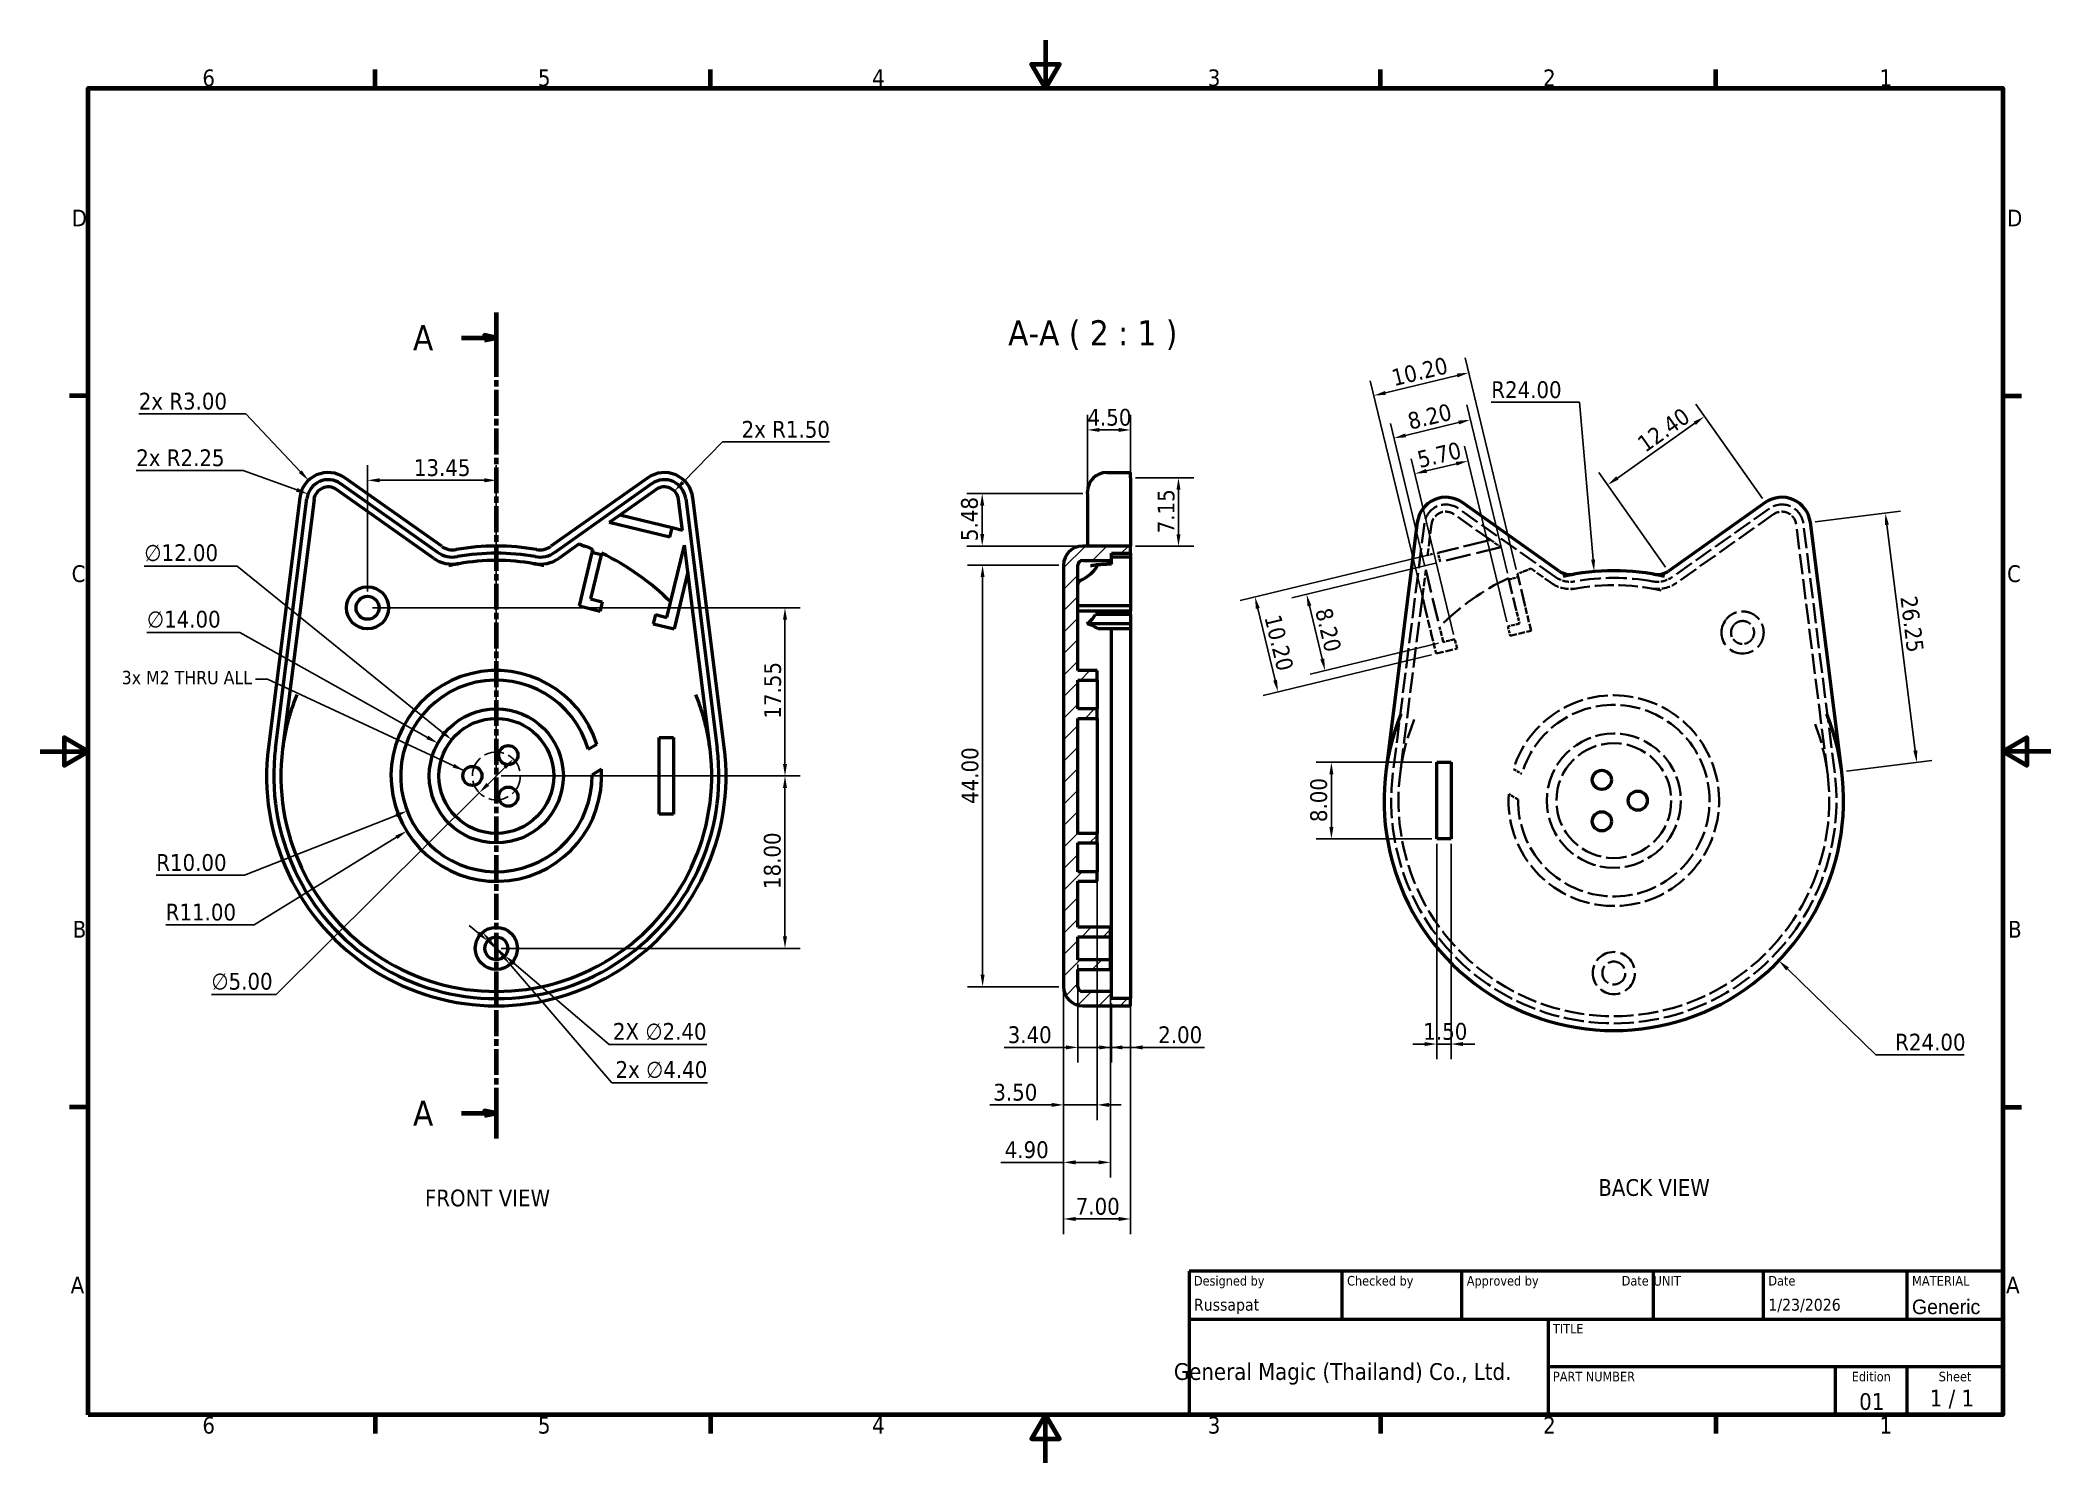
# Model space of a CAD drawing. Header units: millimetres. Extents: x 0 to 210, y 0 to 149.
import ezdxf
from ezdxf.enums import TextEntityAlignment as Align

# ---------------------------------------------------------------- set-up
doc = ezdxf.new("R2018")
doc.units = ezdxf.units.MM
doc.header["$LTSCALE"] = 0.5
doc.linetypes.add('CHAIN', pattern=[0.3543, 0.2362, -0.0295, 0.0591, -0.0295])
doc.linetypes.add('DASHED', pattern=[0.2068, 0.1655, -0.0413])
for name, color, linetype, lineweight in [('Border (ISO)', 7, 'Continuous', 70), ('Dimension (ISO)', 7, 'Continuous', 25), ('Hatch (ISO)', 7, 'Continuous', 18), ('Hidden (ISO)', 7, 'DASHED', 35), ('Section Line (ISO)', 7, 'CHAIN', 70), ('Sketch Geometry (ISO)', 7, 'Continuous', 25), ('Symbol (ISO)', 7, 'Continuous', 25), ('Title (ISO)', 7, 'Continuous', 50), ('Visible (ISO)', 7, 'Continuous', 50)]:
    doc.layers.add(name, color=color, linetype=linetype, lineweight=lineweight)
doc.styles.add('Label Text (ISO)', font='tahoma.ttf')
doc.styles.add('Note Text (ISO)', font='tahoma.ttf')
doc.styles.add('Text Style35', font='tahoma.ttf')
doc.styles.add('Text Style39', font='tahoma.ttf')
doc.styles.add('Text Style41', font='tahoma.ttf')
doc.dimstyles.new('Default - Method 1b (ISO)$7', dxfattribs={"dimscale": 0.5, "dimtxt": 3.5, "dimasz": 2.5, "dimexe": 3.175, "dimexo": 0, "dimgap": 0.762, "dimtad": 1, "dimtxsty": 'Note Text (ISO)', "dimcen": 2.5, "dimdle": 10, "dimclrd": 256, "dimclre": 256, "dimclrt": 256, "dimazin": 2, "dimtfac": 1, "dimtmove": 0, "dimatfit": 3, "dimfxl": 0, "dimlwd": -1, "dimlwe": -1})

# ---------------------------------------------------------------- blocks, each defined once
blk = doc.blocks.new('Borders Default Border')
at = {"layer": 'Border (ISO)'}
for p, q in [((70, 287), (70, 290.9)), ((140, 287), (140, 290.9)), ((280, 287), (280, 290.9)), ((350, 287), (350, 290.9)), ((10, 222.75), (6.1, 222.75)), ((410, 222.75), (413.9, 222.75)), ((10, 74.25), (6.1, 74.25)), ((410, 74.25), (413.9, 74.25)), ((70, 10), (70, 6.1)), ((140, 10), (140, 6.1)), ((280, 10), (280, 6.1)), ((350, 10), (350, 6.1))]:
    blk.add_line(p, q, dxfattribs=at)
at = {"layer": 'Border (ISO)', "flags": 128}
for points in [[(210, 297), (210, 287), (207.11, 292), (212.89, 292), (210, 287)], [(10, 10), (10, 287), (410, 287), (410, 10), (10, 10)], [(0, 148.5), (10, 148.5), (5, 151.39), (5, 145.61), (10, 148.5)], [(420, 148.5), (410, 148.5), (415, 151.39), (415, 145.61), (410, 148.5)], [(210, 0), (210, 10), (207.11, 5), (212.89, 5), (210, 10)]]:
    blk.add_lwpolyline(points, dxfattribs=at)
at = {"layer": 'Border (ISO)', "char_height": 3.5, "attachment_point": 7, "style": 'Note Text (ISO)'}
for s, insert in [('6', (33.88, 287.33)), ('5', (103.98, 287.33)), ('4', (173.78, 287.4)), ('3', (243.91, 287.33)), ('2', (313.94, 287.4)), ('1', (384.21, 287.4)), ('D', (6.57, 258.13)), ('D', (410.87, 258.13)), ('C', (6.56, 183.81)), ('C', (410.86, 183.81)), ('B', (6.78, 109.63)), ('B', (411.08, 109.63)), ('A', (6.36, 35.38)), ('A', (410.66, 35.38)), ('6', (33.88, 6.03)), ('5', (103.98, 6.03)), ('4', (173.78, 6.1)), ('3', (243.91, 6.03)), ('2', (313.94, 6.1)), ('1', (384.21, 6.1))]:
    blk.add_mtext(s, dxfattribs=dict(at, insert=insert))
blk = doc.blocks.new('Title Blocks ISO')
at = {"layer": 'Title (ISO)'}
for p, q in [((275.72, 130), (105.72, 130)), ((105.72, 130), (105.72, 100)), ((137.72, 120), (137.72, 130)), ((162.72, 120), (162.72, 130)), ((202.72, 120), (202.72, 130)), ((225.72, 120), (225.72, 130)), ((255.72, 120), (255.72, 130)), ((275.72, 100), (275.72, 130)), ((105.72, 120), (275.72, 120)), ((180.72, 120), (180.72, 100)), ((275.72, 110), (180.72, 110)), ((240.72, 100), (240.72, 110)), ((255.72, 100), (255.72, 110)), ((105.72, 100), (275.72, 100))]:
    blk.add_line(p, q, dxfattribs=at)
at = {"layer": 'Title (ISO)', "style": 'Text Style41'}
for s, p in [('Designed by', (106.72, 129)), ('Checked by', (138.72, 129)), ('Approved by', (163.72, 129)), ('Date', (226.72, 129))]:
    blk.add_text(s, height=2, dxfattribs=at).set_placement(p, align=Align.TOP_LEFT)
blk.add_text('Date', height=2, dxfattribs=at).set_placement((201.72, 129), align=Align.TOP_RIGHT)
for s, p in [('Edition', (248.22, 109)), ('Sheet', (265.72, 109))]:
    blk.add_text(s, height=2, dxfattribs=at).set_placement(p, align=Align.TOP_CENTER)
at = {"layer": 'Title (ISO)', "style": 'Note Text (ISO)'}
blk.add_text('1 / 1 ', height=3.5, dxfattribs=at).set_placement((265.72, 103.5), align=Align.MIDDLE_CENTER)
at = {"layer": 'Title (ISO)', "attachment_point": 1, "style": 'Note Text (ISO)'}
for s, insert, char_height in [('\\fTahoma|b0|i0;{\\H2.0300;UNIT}', (202.72, 129), 2.03), ('\\fTahoma|b0|i0;{\\H2.0300;MATERIAL}', (256.72, 129), 2.03), ('\\fTahoma|b0|i0;{\\H2.0000;TITLE}', (181.72, 119), 2), ('\\fTahoma|b0|i0;{\\H2.0000;PART NUMBER}', (181.72, 109), 2)]:
    blk.add_mtext(s, dxfattribs=dict(at, insert=insert, char_height=char_height))
at = {"layer": 'Title (ISO)', "insert": (137.79, 108.55), "char_height": 3.5, "width": 73.3779, "attachment_point": 5, "style": 'Note Text (ISO)'}
blk.add_mtext('\\fTahoma|b0|i0;General Magic (Thailand) Co., Ltd.', dxfattribs=at)
at = {"layer": 'Title (ISO)', "style": 'Text Style39'}
for tag, p in [('AUTHOR', (106.72, 121)), ('CHECKED_BY', (138.72, 121)), ('ENG_APPROVED_BY', (163.72, 121)), ('CREATION_DATE', (226.72, 121))]:
    blk.add_attdef(tag, text='', height=2.5, dxfattribs=at).set_placement(p, align=Align.BOTTOM_LEFT)
blk.add_attdef('ENG_APPROVAL_DATE', text='', height=2.5, dxfattribs=at).set_placement((201.72, 121), align=Align.BOTTOM_RIGHT)
at = {"layer": 'Title (ISO)', "style": 'Text Style35'}
blk.add_attdef('MATERIAL', text='', height=3.05, dxfattribs=at).set_placement((256.72, 124.08), align=Align.TOP_LEFT)
at = {"layer": 'Title (ISO)', "style": 'Note Text (ISO)'}
for tag, p in [('TITLE', (228.22, 115)), ('REVISION_NUMBER', (248.22, 103.5))]:
    blk.add_attdef(tag, text='', height=3.5, dxfattribs=at).set_placement(p, align=Align.MIDDLE_CENTER)
blk.add_attdef('PART_NUMBER', text='', height=3.5, dxfattribs=at).set_placement((181.72, 105), align=Align.MIDDLE_LEFT)
blk = doc.blocks.new('2dTransSection0')
at = {"layer": 'Section Line (ISO)', "linetype": 'CHAIN', "ltscale": 45.695759}
blk.add_line((95.28, 240.19), (95.28, 67.7), dxfattribs=at)
at = {"layer": 'Section Line (ISO)', "linetype": 'Continuous', "lineweight": 140}
for p, q in [((95.28, 240.19), (95.28, 229.6)), ((95.28, 78.29), (95.28, 67.7))]:
    blk.add_line(p, q, dxfattribs=at)
at = {"layer": 'Section Line (ISO)', "linetype": 'Continuous'}
for p, q in [((95.28, 234.9), (92.78, 235.4)), ((92.78, 235.4), (92.78, 234.4)), ((87.99, 234.9), (92.78, 234.9)), ((92.78, 234.9), (95.28, 234.9)), ((92.78, 234.4), (95.28, 234.9)), ((87.99, 73), (92.78, 73)), ((95.28, 73), (92.78, 73.5)), ((92.78, 73.5), (92.78, 72.5)), ((92.78, 73), (95.28, 73)), ((92.78, 72.5), (95.28, 73))]:
    blk.add_line(p, q, dxfattribs=at)
at = {"layer": 'Section Line (ISO)', "linetype": 'Continuous', "flags": 128}
for points in [[(92.78, 234.4), (95.28, 234.9), (92.78, 235.4), (92.78, 234.4)], [(92.78, 72.5), (95.28, 73), (92.78, 73.5), (92.78, 72.5)]]:
    blk.add_lwpolyline(points, dxfattribs=at)
at = {"layer": 'Section Line (ISO)'}
for points in [[(92.78, 234.4), (95.28, 234.9), (92.78, 235.4), (92.78, 234.4)], [(92.78, 72.5), (95.28, 73), (92.78, 73.5), (92.78, 72.5)]]:
    blk.add_solid(points, dxfattribs=at)
at = {"layer": 'Section Line (ISO)', "char_height": 5.25, "attachment_point": 7, "style": 'Label Text (ISO)'}
for insert in [(77.87, 232.27), (77.87, 70.37)]:
    blk.add_mtext('A ', dxfattribs=dict(at, insert=insert))

msp = doc.modelspace()

# ---------------------------------------------------------------- hatches: boundary and pattern name
at = {"layer": 'Hatch (ISO)'}
h = msp.add_hatch(dxfattribs=at)
h.set_pattern_fill('ANSI31', color=256, scale=12.7, style=0)
h.set_pattern_definition([(45, (0, 0), (-1.122532, 1.122532), [])])
edge = h.paths.add_edge_path()
edge.add_line((111.79, 52.5), (108.39, 52.5))
edge.add_line((108.39, 52.5), (108.39, 54.9))
edge.add_line((108.39, 54.9), (111.79, 54.9))
edge.add_line((111.79, 54.9), (111.79, 55.9))
edge.add_line((111.79, 55.9), (108.39, 55.9))
edge.add_line((108.39, 55.9), (108.39, 60.7))
edge.add_line((108.39, 60.7), (110.39, 60.7))
edge.add_line((110.39, 60.7), (110.39, 61.7))
edge.add_line((110.39, 61.7), (108.39, 61.7))
edge.add_line((108.39, 61.7), (108.39, 64.7))
edge.add_line((108.39, 64.7), (110.39, 64.7))
edge.add_line((110.39, 64.7), (110.39, 65.7))
edge.add_line((110.39, 65.7), (108.39, 65.7))
edge.add_line((108.39, 65.7), (108.39, 77.7))
edge.add_line((108.39, 77.7), (110.39, 77.7))
edge.add_line((110.39, 77.7), (110.39, 78.7))
edge.add_line((110.39, 78.7), (108.39, 78.7))
edge.add_line((108.39, 78.7), (108.39, 81.7))
edge.add_line((108.39, 81.7), (110.39, 81.7))
edge.add_line((110.39, 81.7), (110.39, 82.7))
edge.add_line((110.39, 82.7), (108.39, 82.7))
edge.add_line((108.39, 82.7), (108.39, 93.7))
edge.add_ellipse((108.89, 93.7), major_axis=(0, 0.5), ratio=1, start_angle=0, end_angle=90, ccw=False)
edge.add_line((108.89, 94.2), (111.89, 94.2))
edge.add_line((111.89, 94.2), (111.89, 94.95))
edge.add_line((111.89, 94.95), (113.89, 94.95))
edge.add_line((113.89, 94.95), (113.89, 95.7))
edge.add_line((113.89, 95.7), (108.89, 95.7))
edge.add_ellipse((108.89, 93.7), major_axis=(-2, 0), ratio=1, start_angle=270, end_angle=360)
edge.add_line((106.89, 93.7), (106.89, 49.7))
edge.add_ellipse((108.89, 49.7), major_axis=(0, -2), ratio=1, start_angle=270, end_angle=360)
edge.add_line((108.89, 47.7), (113.89, 47.7))
edge.add_line((113.89, 47.7), (113.89, 48.45))
edge.add_line((113.89, 48.45), (111.89, 48.45))
edge.add_line((111.89, 48.45), (111.89, 49.2))
edge.add_line((111.89, 49.2), (108.89, 49.2))
edge.add_ellipse((108.89, 49.7), major_axis=(-0.5, 0), ratio=1, start_angle=0, end_angle=90, ccw=False)
edge.add_line((108.39, 49.7), (108.39, 51.5))
edge.add_line((108.39, 51.5), (111.79, 51.5))
edge.add_line((111.79, 51.5), (111.79, 52.5))

# ---------------------------------------------------------------- linework, layer by layer
at = {"layer": 'Dimension (ISO)', "transparency": 16777216}
for p, q in [((140.51, 111.69), (147.99, 113.5)), ((154.17, 93.26), (148.84, 115.34)), ((144.58, 89.53), (138.92, 112.94)), ((10.29, 109.5), (21.48, 109.5)), ((21.48, 109.5), (27.17, 103.46)), ((109.39, 101.68), (109.39, 109.41)), ((113.89, 103.32), (113.89, 109.41)), ((153.24, 92.85), (148.99, 110.43)), ((151.56, 110.7), (160.78, 110.7)), ((160.78, 110.7), (162.2, 94.28)), ((179.9, 100.65), (172.92, 110.52)), ((112.64, 107.82), (110.64, 107.82)), ((144.6, 93.7), (141.02, 108.5)), ((142.61, 107.25), (148.15, 108.59)), ((172.82, 108.51), (164.73, 102.8)), ((71.26, 106.56), (67.12, 102.33)), ((82.45, 106.56), (71.26, 106.56)), ((153.18, 87.79), (148.75, 106.13)), ((10.03, 103.59), (21.2, 103.59)), ((21.2, 103.59), (26.79, 101.56)), ((34.19, 90.95), (34.19, 104.15)), ((47.64, 72.2), (47.64, 104.15)), ((147.63, 86.46), (143.21, 104.79)), ((144.79, 103.54), (147.9, 104.29)), ((169.77, 93.5), (162.8, 103.37)), ((35.44, 102.56), (46.39, 102.56)), ((108.89, 101.18), (96.8, 101.18)), ((114.39, 102.82), (120.48, 102.82)), ((118.89, 101.57), (118.89, 96.92)), ((98.39, 99.93), (98.39, 96.95)), ((185.39, 98.23), (194.3, 99.35)), ((195.85, 74.35), (192.88, 97.91)), ((108.89, 95.7), (96.8, 95.7)), ((114.39, 95.67), (120.48, 95.67)), ((144.94, 94.76), (125.34, 90.02)), ((10.87, 93.61), (20.57, 93.61)), ((20.57, 93.61), (42, 76.26)), ((106.39, 93.7), (96.84, 93.7)), ((98.43, 92.45), (98.43, 50.95)), ((145.74, 93.92), (130.73, 90.29)), ((34.69, 89.25), (79.38, 89.25)), ((128.98, 81.69), (127.17, 89.18)), ((133.91, 83.91), (132.57, 89.45)), ((11.14, 86.67), (20.84, 86.67)), ((20.84, 86.67), (40.44, 75.72)), ((77.79, 72.95), (77.79, 88)), ((145.31, 84.35), (127.73, 80.1)), ((146.05, 85.56), (132.66, 82.32)), ((48.53, 72.58), (46.75, 70.82)), ((47.59, 71.7), (47.68, 71.7)), ((47.59, 71.7), (47.68, 71.7)), ((47.64, 71.66), (47.64, 71.75)), ((47.64, 71.66), (47.64, 71.75)), ((48.14, 71.7), (79.38, 71.7)), ((48.14, 71.7), (79.38, 71.7)), ((145.36, 73.12), (133.27, 73.12)), ((134.86, 66.37), (134.86, 71.87)), ((188.67, 72.19), (197.58, 73.31)), ((45.86, 69.94), (24.64, 48.88)), ((77.79, 54.95), (77.79, 70.45)), ((21.34, 61.34), (37.17, 67.58)), ((22.33, 56.15), (37.2, 65.29)), ((145.36, 65.12), (133.27, 65.12)), ((145.86, 64.62), (145.86, 42.12)), ((147.36, 64.62), (147.36, 42.12)), ((12.12, 61.34), (21.34, 61.34)), ((110.39, 61.2), (110.39, 35.77)), ((13.11, 56.15), (22.33, 56.15)), ((45.77, 55.29), (44.82, 56.1)), ((46.73, 54.48), (48.55, 52.92)), ((47.02, 54.42), (48.26, 52.98)), ((48.14, 53.7), (79.38, 53.7)), ((49.07, 52.03), (59.71, 39.67)), ((49.5, 52.11), (59.44, 43.65)), ((108.39, 52), (108.39, 41.77)), ((111.79, 52), (111.79, 29.77)), ((111.79, 52), (111.79, 41.77)), ((191.74, 42.59), (182.49, 51.55)), ((24.64, 48.88), (17.88, 48.88)), ((106.39, 49.7), (96.84, 49.7)), ((106.89, 49.2), (106.89, 35.77)), ((106.89, 49.2), (106.89, 29.77)), ((106.89, 49.2), (106.89, 23.86)), ((111.89, 47.95), (111.89, 41.77)), ((113.89, 47.95), (113.89, 41.77)), ((113.89, 47.95), (113.89, 23.86)), ((59.44, 43.65), (69.63, 43.65)), ((107.14, 43.36), (100.67, 43.36)), ((111.79, 43.36), (108.39, 43.36)), ((110.64, 43.36), (109.39, 43.36)), ((111.89, 43.36), (113.89, 43.36)), ((113.04, 43.36), (114.29, 43.36)), ((115.14, 43.36), (121.6, 43.36)), ((144.61, 43.71), (143.36, 43.71)), ((147.36, 43.71), (145.86, 43.71)), ((148.61, 43.71), (149.86, 43.71)), ((200.96, 42.59), (191.74, 42.59)), ((59.71, 39.67), (69.7, 39.67)), ((105.64, 37.36), (99.17, 37.36)), ((110.39, 37.36), (106.89, 37.36)), ((111.64, 37.36), (112.89, 37.36)), ((106.89, 31.36), (100.35, 31.36)), ((110.54, 31.36), (108.14, 31.36)), ((108.14, 25.45), (112.64, 25.45))]:
    msp.add_line(p, q, dxfattribs=at)
for points in [[(147.95, 113.7), (148.04, 113.3), (149.21, 113.79)], [(140.46, 111.89), (140.56, 111.49), (139.29, 111.4)], [(172.7, 108.68), (172.94, 108.34), (173.84, 109.23)], [(110.64, 108.03), (110.64, 107.61), (109.39, 107.82)], [(112.64, 108.03), (112.64, 107.61), (113.89, 107.82)], [(142.56, 107.45), (142.66, 107.05), (141.4, 106.96)], [(148.1, 108.79), (148.2, 108.39), (149.37, 108.88)], [(27.32, 103.6), (27.02, 103.32), (28.03, 102.55)], [(144.74, 103.74), (144.84, 103.34), (143.58, 103.25)], [(147.86, 104.49), (147.95, 104.09), (149.12, 104.58)], [(164.61, 102.97), (164.85, 102.63), (163.71, 102.08)], [(26.86, 101.76), (26.72, 101.36), (27.97, 101.13)], [(35.44, 102.77), (35.44, 102.35), (34.19, 102.56)], [(46.39, 102.77), (46.39, 102.35), (47.64, 102.56)], [(66.97, 102.48), (67.27, 102.19), (66.24, 101.44)], [(98.18, 99.93), (98.6, 99.93), (98.39, 101.18)], [(118.68, 101.57), (119.1, 101.57), (118.89, 102.82)], [(193.09, 97.94), (192.67, 97.89), (192.72, 99.15)], [(98.18, 96.95), (98.6, 96.95), (98.39, 95.7)], [(118.68, 96.92), (119.1, 96.92), (118.89, 95.67)], [(98.22, 92.45), (98.64, 92.45), (98.43, 93.7)], [(162.4, 94.3), (161.99, 94.26), (162.3, 93.04)], [(127.38, 89.23), (126.97, 89.13), (126.88, 90.39)], [(132.77, 89.5), (132.37, 89.4), (132.27, 90.67)], [(77.58, 88), (78, 88), (77.79, 89.25)], [(134.11, 83.96), (133.7, 83.86), (134.2, 82.7)], [(129.18, 81.74), (128.78, 81.64), (129.28, 80.48)], [(40.54, 75.91), (40.33, 75.54), (41.53, 75.12)], [(42.13, 76.42), (41.87, 76.1), (42.98, 75.48)], [(196.06, 74.38), (195.64, 74.33), (196, 73.11)], [(48.38, 72.73), (48.67, 72.43), (49.41, 73.46)], [(77.58, 72.95), (78, 72.95), (77.79, 71.7)], [(77.58, 70.45), (78, 70.45), (77.79, 71.7)], [(134.65, 71.87), (135.07, 71.87), (134.86, 73.12)], [(46.6, 70.97), (46.9, 70.67), (45.86, 69.94)], [(37.1, 67.77), (37.25, 67.38), (38.33, 68.04)], [(37.09, 65.47), (37.31, 65.11), (38.27, 65.94)], [(134.65, 66.37), (135.07, 66.37), (134.86, 65.12)], [(45.91, 55.45), (45.64, 55.13), (46.73, 54.48)], [(47.18, 54.56), (46.86, 54.29), (46.2, 55.37)], [(77.58, 54.95), (78, 54.95), (77.79, 53.7)], [(48.42, 53.12), (48.1, 52.85), (49.07, 52.03)], [(49.64, 52.27), (49.37, 51.95), (48.55, 52.92)], [(98.22, 50.95), (98.64, 50.95), (98.43, 49.7)], [(182.64, 51.7), (182.35, 51.4), (181.59, 52.42)], [(107.14, 43.57), (107.14, 43.15), (108.39, 43.36)], [(110.64, 43.57), (110.64, 43.15), (111.89, 43.36)], [(113.04, 43.57), (113.04, 43.15), (111.79, 43.36)], [(115.14, 43.57), (115.14, 43.15), (113.89, 43.36)], [(144.61, 43.92), (144.61, 43.5), (145.86, 43.71)], [(148.61, 43.92), (148.61, 43.5), (147.36, 43.71)], [(105.64, 37.57), (105.64, 37.15), (106.89, 37.36)], [(111.64, 37.57), (111.64, 37.15), (110.39, 37.36)], [(108.14, 31.57), (108.14, 31.15), (106.89, 31.36)], [(110.54, 31.57), (110.54, 31.15), (111.79, 31.36)], [(108.14, 25.66), (108.14, 25.24), (106.89, 25.45)], [(112.64, 25.66), (112.64, 25.24), (113.89, 25.45)]]:
    msp.add_solid(points, dxfattribs=at)
at = {"layer": 'Hidden (ISO)', "ltscale": 22.495354}
msp.add_line((151.47, 96.33), (147.67, 99.02), dxfattribs=at)
at = {"layer": 'Hidden (ISO)', "ltscale": 23.977739}
for p, q in [((158.23, 92.48), (148.1, 99.63)), ((180.62, 99.63), (170.49, 92.48)), ((181.05, 99.02), (170.92, 91.86))]:
    msp.add_line(p, q, dxfattribs=at)
at = {"layer": 'Hidden (ISO)', "ltscale": 25.384344}
for p, q in [((144.57, 98.07), (141.29, 72.03)), ((186.68, 71.94), (183.4, 97.98)), ((187.43, 72.03), (184.15, 98.07))]:
    msp.add_line(p, q, dxfattribs=at)
at = {"layer": 'Hidden (ISO)', "ltscale": 12.397449}
msp.add_line((145.32, 97.98), (144.91, 94.75), dxfattribs=at)
at = {"layer": 'Hidden (ISO)', "ltscale": 3.095043}
msp.add_line((145.43, 94.87), (144.91, 94.75), dxfattribs=at)
at = {"layer": 'Hidden (ISO)', "ltscale": 26.837845}
msp.add_line((150.82, 96.18), (145.43, 94.87), dxfattribs=at)
at = {"layer": 'Hidden (ISO)', "ltscale": 3.807451}
for p, q in [((146.23, 94.04), (145.99, 95.01)), ((153.39, 92.21), (154.37, 92.44)), ((153.29, 87.31), (153.53, 86.34))]:
    msp.add_line(p, q, dxfattribs=at)
at = {"layer": 'Hidden (ISO)', "ltscale": 31.49279}
msp.add_line((152.56, 95.57), (146.23, 94.04), dxfattribs=at)
at = {"layer": 'Hidden (ISO)', "ltscale": 3.499445}
msp.add_line((150.82, 96.18), (151.47, 96.33), dxfattribs=at)
at = {"layer": 'Hidden (ISO)', "ltscale": 5.059608}
msp.add_line((151.47, 96.33), (152.56, 95.57), dxfattribs=at)
at = {"layer": 'Hidden (ISO)', "ltscale": 10.741536}
msp.add_line((144.36, 90.41), (144.72, 93.21), dxfattribs=at)
at = {"layer": 'Hidden (ISO)', "ltscale": 29.547621}
msp.add_line((144.72, 93.21), (146.15, 87.27), dxfattribs=at)
at = {"layer": 'Hidden (ISO)', "ltscale": 20.271112}
msp.add_line((155.06, 89.57), (154.29, 92.78), dxfattribs=at)
at = {"layer": 'Hidden (ISO)', "ltscale": 3.300813}
msp.add_line((155.71, 93.34), (155.15, 93.12), dxfattribs=at)
at = {"layer": 'Hidden (ISO)', "ltscale": 9.736451}
msp.add_line((157.8, 91.86), (155.71, 93.34), dxfattribs=at)
at = {"layer": 'Hidden (ISO)', "ltscale": 25.728853}
msp.add_line((144.36, 90.41), (142.04, 71.94), dxfattribs=at)
at = {"layer": 'Hidden (ISO)', "ltscale": 6.04269}
msp.add_line((144.7, 89.04), (144.36, 90.41), dxfattribs=at)
at = {"layer": 'Hidden (ISO)', "ltscale": 20.382996}
msp.add_line((153.36, 92.36), (154.14, 89.13), dxfattribs=at)
at = {"layer": 'Hidden (ISO)', "ltscale": 10.308406}
msp.add_line((144.7, 89.04), (145.33, 86.41), dxfattribs=at)
at = {"layer": 'Hidden (ISO)', "ltscale": 2.299715}
msp.add_line((154.14, 89.13), (154.25, 88.66), dxfattribs=at)
at = {"layer": 'Hidden (ISO)', "ltscale": 4.162856}
msp.add_line((154.25, 88.66), (154.51, 87.6), dxfattribs=at)
at = {"layer": 'Hidden (ISO)', "ltscale": 2.284578}
msp.add_line((155.17, 89.11), (155.06, 89.57), dxfattribs=at)
at = {"layer": 'Hidden (ISO)', "ltscale": 8.810354}
msp.add_line((155.71, 86.86), (155.17, 89.11), dxfattribs=at)
at = {"layer": 'Hidden (ISO)', "ltscale": 7.805402}
msp.add_line((145.33, 86.41), (145.8, 84.47), dxfattribs=at)
at = {"layer": 'Hidden (ISO)', "ltscale": 6.378392}
msp.add_line((146.54, 85.68), (146.15, 87.27), dxfattribs=at)
at = {"layer": 'Hidden (ISO)', "ltscale": 4.759339}
msp.add_line((154.51, 87.6), (153.29, 87.31), dxfattribs=at)
at = {"layer": 'Hidden (ISO)', "ltscale": 8.56689}
msp.add_line((153.53, 86.34), (155.71, 86.86), dxfattribs=at)
at = {"layer": 'Hidden (ISO)', "ltscale": 9.663597}
msp.add_line((145.8, 84.47), (147.99, 85), dxfattribs=at)
at = {"layer": 'Hidden (ISO)', "ltscale": 4.976863}
msp.add_line((147.75, 85.97), (146.54, 85.68), dxfattribs=at)
at = {"layer": 'Hidden (ISO)', "ltscale": 5.099185}
msp.add_line((147.99, 85), (147.75, 85.97), dxfattribs=at)
at = {"layer": 'Hidden (ISO)', "ltscale": 3.91055}
msp.add_line((153.87, 72.42), (154.75, 71.91), dxfattribs=at)
at = {"layer": 'Hidden (ISO)', "ltscale": 4.304815}
msp.add_line((154.36, 69.25), (153.38, 69.81), dxfattribs=at)
at = {"layer": 'Hidden (ISO)', "ltscale": 25.021217}
msp.add_circle((164.36, 69.12), 7, dxfattribs=at)
at = {"layer": 'Hidden (ISO)', "ltscale": 26.042492}
msp.add_circle((164.36, 69.12), 6, dxfattribs=at)
at = {"layer": 'Hidden (ISO)', "ltscale": 26.736959}
msp.add_circle((164.36, 51.12), 2.2, dxfattribs=at)
at = {"layer": 'Hidden (ISO)', "ltscale": 24.306326}
msp.add_circle((164.36, 51.12), 1.2, dxfattribs=at)
at = {"layer": 'Hidden (ISO)', "ltscale": 22.416649}
for centre, start, end in [((146.81, 97.79), 54.7705, 172.8192), ((181.91, 97.79), 7.1808, 125.2295)]:
    msp.add_arc(centre, 2.25, start, end, dxfattribs=at)
at = {"layer": 'Hidden (ISO)', "ltscale": 11.76717}
for centre, start, end in [((146.81, 97.79), 54.7705, 172.8192), ((181.91, 97.79), 7.1808, 125.2295)]:
    msp.add_arc(centre, 1.5, start, end, dxfattribs=at)
at = {"layer": 'Hidden (ISO)', "ltscale": 3.53205}
msp.add_arc((164.36, 69.12), 25.71, 111.001, 113.0685, dxfattribs=at)
at = {"layer": 'Hidden (ISO)', "ltscale": 8.2775}
for centre, start, end in [((159.82, 94.72), 234.7705, 280.0653), ((168.9, 94.72), 259.9347, 305.2295)]:
    msp.add_arc(centre, 2.75, start, end, dxfattribs=at)
at = {"layer": 'Hidden (ISO)', "ltscale": 28.579439}
msp.add_arc((164.36, 69.12), 25.71, 115.3362, 135.0945, dxfattribs=at)
at = {"layer": 'Hidden (ISO)', "ltscale": 10.535028}
for centre, start, end in [((159.82, 94.72), 234.7705, 280.0653), ((168.9, 94.72), 259.9347, 305.2295)]:
    msp.add_arc(centre, 3.5, start, end, dxfattribs=at)
at = {"layer": 'Hidden (ISO)', "ltscale": 24.165649}
msp.add_arc((164.36, 69.12), 22.5, 77.2741, 102.7259, dxfattribs=at)
at = {"layer": 'Hidden (ISO)', "ltscale": 26.334013}
msp.add_arc((164.36, 69.12), 23.25, 79.9347, 100.0653, dxfattribs=at)
at = {"layer": 'Hidden (ISO)', "ltscale": 31.286444}
msp.add_arc((177.81, 86.67), 2.2, 148.2828, 316.7854, dxfattribs=at)
at = {"layer": 'Hidden (ISO)', "ltscale": 13.2588}
msp.add_arc((177.81, 86.67), 1.2, 149.4012, 315.667, dxfattribs=at)
at = {"layer": 'Hidden (ISO)', "ltscale": 25.708593}
msp.add_arc((164.36, 69.12), 11, 176.4073, 162.5609, dxfattribs=at)
at = {"layer": 'Hidden (ISO)', "ltscale": 25.28615}
msp.add_arc((164.36, 69.12), 10, 179.2896, 163.8408, dxfattribs=at)
at = {"layer": 'Hidden (ISO)', "ltscale": 25.045532}
msp.add_arc((164.36, 69.12), 22.5, 157.8912, 22.1088, dxfattribs=at)
at = {"layer": 'Hidden (ISO)', "ltscale": 25.425459}
msp.add_arc((164.36, 69.12), 23.25, 172.8192, 7.1808, dxfattribs=at)
at = {"layer": 'Hidden (ISO)', "ltscale": 25.670948}
msp.add_open_spline([(179.69, 85.54), (179.74, 85.61), (179.78, 85.69), (179.87, 85.9), (179.92, 86.03), (179.99, 86.35), (180.02, 86.55), (180, 86.99), (179.96, 87.21), (179.8, 87.63), (179.7, 87.83), (179.44, 88.16), (179.31, 88.3), (179.01, 88.53), (178.85, 88.62), (178.47, 88.78), (178.25, 88.84), (177.78, 88.89), (177.54, 88.87), (177.08, 88.76), (176.87, 88.67), (176.48, 88.44), (176.33, 88.31), (176.22, 88.2)], degree=3, knots=[-0.9222466, -0.9222466, -0.9222466, -0.9222466, -0.8499035, -0.8499035, -0.7760386, -0.7760386, -0.6872621, -0.6872621, -0.6023943, -0.6023943, -0.5213791, -0.5213791, -0.4547589, -0.4547589, -0.3884791, -0.3884791, -0.3086858, -0.3086858, -0.2154448, -0.2154448, -0.1171027, -0.1171027, -0.0000799, -0.0000799, -0.0000799, -0.0000799], dxfattribs=at)
at = {"layer": 'Hidden (ISO)', "ltscale": 2.26733}
msp.add_open_spline([(176.22, 88.2), (176.22, 88.2), (176.22, 88.19), (176.2, 88.17), (176.17, 88.14), (176.11, 88.07), (176.07, 88.02), (176, 87.93), (175.97, 87.88), (175.94, 87.83)], degree=3, knots=[-0.13890208, -0.13890208, -0.13890208, -0.13890208, -0.13587974, -0.13587974, -0.11612311, -0.11612311, -0.09674431, -0.09674431, -0.0791533, -0.0791533, -0.0791533, -0.0791533], dxfattribs=at)
at = {"layer": 'Hidden (ISO)', "ltscale": 2.275576}
msp.add_open_spline([(176.78, 87.28), (176.78, 87.29), (176.79, 87.3), (176.83, 87.36), (176.86, 87.41), (176.94, 87.5), (176.98, 87.54), (177.04, 87.6), (177.07, 87.62), (177.09, 87.63)], degree=3, knots=[-0.07946099, -0.07946099, -0.07946099, -0.07946099, -0.07636394, -0.07636394, -0.05767575, -0.05767575, -0.03766172, -0.03766172, -0.01944402, -0.01944402, -0.01944402, -0.01944402], dxfattribs=at)
at = {"layer": 'Hidden (ISO)', "ltscale": 20.413822}
msp.add_open_spline([(177.09, 87.63), (177.14, 87.67), (177.21, 87.72), (177.36, 87.79), (177.44, 87.82), (177.64, 87.87), (177.75, 87.88), (177.98, 87.87), (178.1, 87.84), (178.32, 87.77), (178.42, 87.71), (178.62, 87.57), (178.7, 87.48), (178.85, 87.28), (178.91, 87.17), (178.99, 86.93), (179.01, 86.79), (179.01, 86.49), (178.97, 86.34), (178.92, 86.23)], degree=3, knots=[-0.549193, -0.549193, -0.549193, -0.549193, -0.4863256, -0.4863256, -0.4381536, -0.4381536, -0.3778182, -0.3778182, -0.3234688, -0.3234688, -0.2727702, -0.2727702, -0.2206392, -0.2206392, -0.1633244, -0.1633244, -0.0935599, -0.0935599, -0.0000803, -0.0000803, -0.0000803, -0.0000803], dxfattribs=at)
at = {"layer": 'Hidden (ISO)', "ltscale": 2.275578}
msp.add_open_spline([(178.92, 86.23), (178.92, 86.22), (178.91, 86.21), (178.9, 86.16), (178.88, 86.12), (178.82, 86.03), (178.79, 85.98), (178.73, 85.9), (178.7, 85.87), (178.67, 85.84)], degree=3, knots=[-0.14039801, -0.14039801, -0.14039801, -0.14039801, -0.13240518, -0.13240518, -0.11271922, -0.11271922, -0.09431225, -0.09431225, -0.08044603, -0.08044603, -0.08044603, -0.08044603], dxfattribs=at)
at = {"layer": 'Hidden (ISO)', "ltscale": 2.267329}
msp.add_open_spline([(179.41, 85.17), (179.42, 85.17), (179.42, 85.17), (179.47, 85.23), (179.51, 85.27), (179.58, 85.37), (179.61, 85.41), (179.66, 85.49), (179.68, 85.52), (179.69, 85.54)], degree=3, knots=[-0.0791399, -0.0791399, -0.0791399, -0.0791399, -0.07766822, -0.07766822, -0.05825813, -0.05825813, -0.03849717, -0.03849717, -0.01938977, -0.01938977, -0.01938977, -0.01938977], dxfattribs=at)
at = {"layer": 'Sketch Geometry (ISO)', "linetype": 'DASHED', "ltscale": 25.31909}
msp.add_circle((47.64, 71.7), 2.5, dxfattribs=at)
at = {"layer": 'Visible (ISO)'}
for p, q in [((111.39, 103.37), (113.89, 103.37)), ((113.89, 102.82), (113.89, 103.37)), ((41.08, 94.44), (30.95, 101.59)), ((31.38, 102.21), (41.51, 95.05)), ((41.94, 95.67), (31.81, 102.82)), ((63.46, 102.82), (53.34, 95.67)), ((53.77, 95.05), (63.89, 102.21)), ((64.33, 101.59), (60.53, 98.91)), ((109.39, 101.18), (109.39, 101.37)), ((109.39, 101.18), (109.39, 95.7)), ((113.89, 102.82), (113.89, 95.7)), ((27.11, 100.74), (23.83, 74.7)), ((24.57, 74.61), (27.85, 100.65)), ((28.6, 100.56), (25.31, 74.51)), ((60.53, 98.91), (59.44, 98.14)), ((66.01, 97.59), (60.53, 98.91)), ((67.09, 97.32), (66.68, 100.56)), ((67.43, 100.65), (70.71, 74.61)), ((71.45, 74.7), (68.17, 100.74)), ((158.66, 93.09), (148.54, 100.24)), ((180.18, 100.24), (170.06, 93.09)), ((65.77, 96.61), (59.44, 98.14)), ((65.77, 96.61), (66.01, 97.59)), ((67.09, 97.32), (66.01, 97.59)), ((143.83, 98.17), (140.55, 72.12)), ((188.17, 72.12), (184.89, 98.17)), ((56.29, 95.92), (54.2, 94.44)), ((57.63, 95.02), (56.28, 89.44)), ((56.29, 95.92), (56.85, 95.7)), ((58.6, 94.79), (57.49, 90.18)), ((57.71, 95.35), (57.63, 95.02)), ((58.6, 94.79), (57.63, 95.02)), ((58.6, 94.79), (58.64, 94.94)), ((65.46, 88.25), (67.28, 95.79)), ((67.63, 92.99), (67.28, 95.79)), ((113.89, 95.7), (108.89, 95.7)), ((111.89, 94.2), (111.89, 94.95)), ((111.89, 94.95), (113.89, 94.95)), ((113.89, 94.55), (111.89, 94.55)), ((113.89, 94.95), (113.89, 95.7)), ((113.89, 94.95), (113.89, 94.59)), ((113.89, 94.55), (113.89, 94.59)), ((113.89, 94.55), (113.89, 89.44)), ((67.63, 92.99), (66.2, 87.05)), ((69.96, 74.51), (67.63, 92.99)), ((106.89, 93.7), (106.89, 49.7)), ((108.39, 82.7), (108.39, 93.7)), ((108.89, 94.2), (111.89, 94.2)), ((111.89, 93.8), (111.39, 93.8)), ((111.89, 93.85), (111.89, 94.2)), ((111.89, 93.85), (111.89, 93.8)), ((56.28, 89.44), (58.47, 88.91)), ((57.49, 90.18), (58.71, 89.89)), ((58.71, 89.89), (58.47, 88.91)), ((64.25, 88.55), (64.01, 87.57)), ((64.25, 88.55), (65.46, 88.25)), ((113.89, 89.44), (108.39, 89.44)), ((113.89, 88.91), (108.39, 88.91)), ((113.89, 88.55), (110.23, 88.55)), ((113.89, 89.44), (113.89, 88.91)), ((113.89, 88.55), (113.89, 88.91)), ((113.89, 88.55), (113.89, 87.57)), ((64.01, 87.57), (66.2, 87.05)), ((113.89, 87.57), (109.35, 87.57)), ((113.89, 87.05), (110.49, 87.05)), ((111.89, 74.51), (111.89, 87.05)), ((113.89, 87.57), (113.89, 87.05)), ((113.89, 87.05), (113.89, 74.61)), ((110.39, 82.7), (108.39, 82.7)), ((110.39, 81.7), (110.39, 82.7)), ((108.39, 78.7), (108.39, 81.7)), ((108.39, 81.7), (110.39, 81.7)), ((110.39, 81.7), (110.39, 78.7)), ((110.39, 78.7), (108.39, 78.7)), ((108.39, 65.7), (108.39, 77.7)), ((108.39, 77.7), (110.39, 77.7)), ((110.39, 77.7), (110.39, 78.7)), ((110.39, 77.7), (110.39, 65.7)), ((64.64, 67.7), (64.64, 75.7)), ((64.64, 75.7), (66.14, 75.7)), ((66.14, 75.7), (66.14, 67.7)), ((57.24, 74.48), (58.13, 75)), ((111.89, 49.2), (111.89, 74.51)), ((113.89, 74.61), (113.89, 48.45)), ((58.62, 72.39), (57.64, 71.83)), ((145.86, 65.12), (145.86, 73.12)), ((145.86, 73.12), (147.36, 73.12)), ((147.36, 73.12), (147.36, 65.12)), ((66.14, 67.7), (64.64, 67.7)), ((110.39, 65.7), (108.39, 65.7)), ((110.39, 64.7), (110.39, 65.7)), ((147.36, 65.12), (145.86, 65.12)), ((108.39, 61.7), (108.39, 64.7)), ((108.39, 64.7), (110.39, 64.7)), ((110.39, 64.7), (110.39, 61.7)), ((110.39, 61.7), (108.39, 61.7)), ((110.39, 60.7), (110.39, 61.7)), ((108.39, 55.9), (108.39, 60.7)), ((108.39, 60.7), (110.39, 60.7)), ((111.79, 55.9), (108.39, 55.9)), ((108.39, 52.5), (108.39, 54.9)), ((108.39, 54.9), (111.79, 54.9)), ((111.79, 54.9), (111.79, 55.9)), ((111.79, 52.5), (111.79, 54.9)), ((111.79, 52.5), (108.39, 52.5)), ((111.79, 51.5), (111.79, 52.5)), ((108.39, 49.7), (108.39, 51.5)), ((108.39, 51.5), (111.79, 51.5)), ((111.89, 49.2), (108.89, 49.2)), ((111.89, 48.45), (111.89, 49.2)), ((113.89, 48.45), (111.89, 48.45)), ((113.89, 47.7), (113.89, 48.45)), ((108.89, 47.7), (113.89, 47.7))]:
    msp.add_line(p, q, dxfattribs=at)
for centre, radius in [((34.19, 89.25), 2.2), ((34.19, 89.25), 1.2), ((47.64, 71.7), 7), ((47.64, 71.7), 6), ((48.89, 73.87), 1), ((45.14, 71.7), 1), ((163.11, 71.29), 1), ((48.89, 69.54), 1), ((166.86, 69.12), 1), ((163.11, 66.96), 1), ((47.64, 53.7), 2.2), ((47.64, 53.7), 1.2)]:
    msp.add_circle(centre, radius, dxfattribs=at)
for centre, radius, start, end in [((30.08, 100.37), 3, 54.7705, 172.8192), ((65.19, 100.37), 3, 7.1808, 125.2295), ((111.39, 101.37), 2, 90, 180), ((30.08, 100.37), 2.25, 54.7705, 172.8192), ((30.08, 100.37), 1.5, 54.7705, 172.8192), ((65.19, 100.37), 2.25, 7.1808, 125.2295), ((65.19, 100.37), 1.5, 7.1808, 125.2295), ((146.81, 97.79), 3, 54.7705, 172.8192), ((181.91, 97.79), 3, 7.1808, 125.2295), ((43.09, 97.3), 2.75, 234.7705, 280.0653), ((43.09, 97.3), 2, 234.7705, 280.0653), ((47.64, 71.7), 24, 79.9347, 100.0653), ((47.64, 71.7), 23.25, 79.9347, 100.0653), ((52.18, 97.3), 2.75, 259.9347, 305.2295), ((52.18, 97.3), 2, 259.9347, 305.2295), ((47.64, 71.7), 25.71, 66.9315, 68.999), ((47.64, 71.7), 25.71, 44.9055, 64.6638), ((108.89, 93.7), 2, 90, 180), ((43.09, 97.3), 3.5, 234.7705, 280.0653), ((47.64, 71.7), 22.5, 79.9347, 100.0653), ((52.18, 97.3), 3.5, 259.9347, 305.2295), ((108.89, 93.7), 0.5, 90, 180), ((159.82, 94.72), 2, 234.7705, 280.0653), ((164.36, 69.12), 24, 77.2741, 102.7259), ((168.9, 94.72), 2, 259.9347, 305.2295), ((47.64, 71.7), 11, 17.4391, 3.5927), ((47.64, 71.7), 10, 16.1592, 0.7104), ((164.36, 69.12), 24, 157.8912, 22.1088), ((47.64, 71.7), 24, 172.8192, 7.1808), ((47.64, 71.7), 23.25, 172.8192, 7.1808), ((47.64, 71.7), 22.5, 172.8192, 7.1808), ((108.89, 49.7), 2, 180, 270), ((108.89, 49.7), 0.5, 180, 270)]:
    msp.add_arc(centre, radius, start, end, dxfattribs=at)
for points in [[(109.39, 95.7), (109.39, 95.7), (109.39, 95.7), (109.39, 95.7)], [(110.7, 88.55), (110.74, 88.67), (110.77, 88.79), (110.8, 88.91)]]:
    msp.add_open_spline(points, degree=3, dxfattribs=at)
for points, knots in [([(43.71, 93.85), (43.71, 93.85), (43.68, 93.85), (43.58, 93.83), (43.51, 93.82), (43.42, 93.8), (43.35, 93.79), (43.27, 93.77), (43.04, 93.73), (42.87, 93.69), (42.68, 93.65)], [0, 0, 0, 0, 0.0714298, 0.0714298, 0.1428596, 0.1428596, 0.1428596, 0.1949723, 0.1949723, 0.2857192, 0.2857192, 0.2857192, 0.2857192]), ([(52.59, 93.65), (52.41, 93.69), (52.24, 93.73), (52, 93.77), (51.93, 93.79), (51.86, 93.8), (51.77, 93.82), (51.7, 93.83), (51.6, 93.85), (51.57, 93.85), (51.57, 93.85)], [0.4320894, 0.4320894, 0.4320894, 0.4320894, 0.5228363, 0.5228363, 0.574949, 0.574949, 0.574949, 0.6463788, 0.6463788, 0.7178086, 0.7178086, 0.7178086, 0.7178086]), ([(108.7, 92.15), (108.71, 92.15), (108.72, 92.15), (109.12, 92.32), (109.55, 92.6), (110.1, 93.14), (110.33, 93.45), (110.5, 93.77)], [1.1708451, 1.1708451, 1.1708451, 1.1708451, 1.1728648, 1.1728648, 1.3029665, 1.3029665, 1.4061009, 1.4061009, 1.4061009, 1.4061009]), ([(109.7, 93.66), (109.75, 93.67), (109.82, 93.68), (109.98, 93.71), (110.07, 93.72), (110.29, 93.75), (110.41, 93.76), (110.67, 93.78), (110.8, 93.79), (111.09, 93.8), (111.24, 93.8), (111.39, 93.8)], [0.4320894, 0.4320894, 0.4320894, 0.4320894, 0.4892332, 0.4892332, 0.5463771, 0.5463771, 0.6035209, 0.6035209, 0.6606648, 0.6606648, 0.7178086, 0.7178086, 0.7178086, 0.7178086]), ([(108.39, 91.69), (108.39, 91.75), (108.41, 91.82), (108.45, 91.94), (108.5, 92), (108.58, 92.08), (108.64, 92.13), (108.7, 92.15), (108.7, 92.15), (108.7, 92.15)], [-0.0747426, -0.0747426, -0.0747426, -0.0747426, -0.05576719, -0.05576719, -0.03697868, -0.03697868, -0.01840381, -0.01840381, -0.0181232, -0.0181232, -0.0181232, -0.0181232]), ([(109.35, 87.57), (109.51, 87.7), (109.66, 87.84), (109.95, 88.15), (110.1, 88.34), (110.23, 88.55)], [1.309565, 1.309565, 1.309565, 1.309565, 1.3677509, 1.3677509, 1.436232, 1.436232, 1.436232, 1.436232]), ([(110.49, 87.05), (110.29, 87.2), (109.97, 87.36), (109.52, 87.52), (109.44, 87.55), (109.35, 87.57)], [0.8782482, 0.8782482, 0.8782482, 0.8782482, 1.0757571, 1.0757571, 1.1172186, 1.1172186, 1.1172186, 1.1172186]), ([(26.79, 80.17), (26.61, 79.71), (26.44, 79.25), (26.13, 78.31), (25.99, 77.84), (25.86, 77.37), (25.74, 76.9), (25.63, 76.42), (25.45, 75.47), (25.38, 74.99), (25.31, 74.51)], [0.8003227, 0.8003227, 0.8003227, 0.8003227, 0.9797274, 0.9797274, 1.1591321, 1.1591321, 1.1591321, 1.3385367, 1.3385367, 1.5179414, 1.5179414, 1.5179414, 1.5179414]), ([(69.96, 74.51), (69.9, 74.99), (69.83, 75.47), (69.64, 76.42), (69.54, 76.9), (69.41, 77.37), (69.29, 77.84), (69.15, 78.31), (68.84, 79.25), (68.67, 79.71), (68.48, 80.17)], [-0.0024076, -0.0024076, -0.0024076, -0.0024076, 0.1769957, 0.1769957, 0.3563991, 0.3563991, 0.3563991, 0.5358024, 0.5358024, 0.7152057, 0.7152057, 0.7152057, 0.7152057])]:
    msp.add_open_spline(points, degree=3, knots=knots, dxfattribs=at)

# ---------------------------------------------------------------- block references
at = {"xscale": 0.5, "yscale": 0.5, "zscale": 0.5}
msp.add_blockref('Borders Default Border', (0, 0), dxfattribs=at)
ref = msp.add_blockref('Title Blocks ISO', (67.14, -45), dxfattribs=dict(xscale=0.5, yscale=0.5, zscale=0.5))
ref.add_attrib('AUTHOR', 'Russapat', dxfattribs={"layer": 'Title (ISO)', "height": 1.25, "style": 'Text Style39'}).set_placement((120.5, 15.5), align=Align.BOTTOM_LEFT)
ref.add_attrib('CREATION_DATE', '1/23/2026', dxfattribs={"layer": 'Title (ISO)', "height": 1.25, "style": 'Text Style39'}).set_placement((180.5, 15.5), align=Align.BOTTOM_LEFT)
lines = msp.add_mtext('Generic', dxfattribs={"layer": 'Title (ISO)', "insert": (195.5, 17.04), "char_height": 1.524, "attachment_point": 1, "style": 'Text Style35'})
ref.add_attrib('MATERIAL', '', (195.5, 17.04)).embed_mtext(lines)
at = {"layer": 'Section Line (ISO)', "xscale": 0.5, "yscale": 0.5, "zscale": 0.5}
msp.add_blockref('2dTransSection0', (0, 0), dxfattribs=at)

# ---------------------------------------------------------------- texts
at = {"layer": 'Dimension (ISO)', "transparency": 16777216, "char_height": 1.75, "attachment_point": 1, "style": 'Note Text (ISO)'}
for s, insert, rotation in [('\\A1;10.20', (141, 114.08), 13.58), ('\\A1;8.20', (142.68, 109.54), 13.58), ('\\A1;12.40', (166.63, 106.84), 35.2295), ('\\A1;5.70', (143.68, 105.54), 13.58), ('\\A1;7.15', (116.72, 97.03), 90), ('\\A1;5.48', (96.18, 96.22), 90), ('\\A1;26.25', (196.02, 90.59), 277.1808), ('\\A1;10.20', (129.56, 88.68), 283.58), ('\\A1;8.20', (134.86, 89.38), 283.58), ('\\A1;17.55', (75.62, 77.68), 90), ('\\A1;44.00', (96.23, 68.78), 90), ('\\A1;8.00', (132.65, 66.88), 90), ('\\A1;18.00', (75.58, 59.89), 90)]:
    msp.add_mtext(s, dxfattribs=dict(at, insert=insert, rotation=rotation))
for s, insert in [('\\A1;\\fTahoma|b0|i0;2x R3.00', (10.29, 111.7)), ('\\A1;R24.00', (151.56, 112.9)), ('\\A1;4.50', (109.38, 110.02)), ('\\A1;\\fTahoma|b0|i0;2x R1.50', (73.26, 108.76)), ('\\A1;\\fTahoma|b0|i0;2x R2.25', (10.03, 105.79)), ('\\A1;13.45', (39.03, 104.76)), ('\\A1;∅12.00', (10.87, 95.88)), ('\\A1;∅14.00', (11.14, 88.94)), ('\\A1;R10.00', (12.12, 63.54)), ('\\A1;R11.00', (13.11, 58.36)), ('\\A1;∅5.00', (17.88, 51.14)), ('\\A1;\\fTahoma|b0|i0;2X ∅2.40 ', (59.82, 45.91)), ('\\A1;3.40', (101.05, 45.56)), ('\\A1;2.00', (116.77, 45.56)), ('\\A1;1.50', (144.46, 45.91)), ('\\A1;R24.00', (193.75, 44.79)), ('\\A1;\\fTahoma|b0|i0;2x ∅4.40', (60.09, 41.93)), ('\\A1;3.50', (99.55, 39.56)), ('\\A1;4.90', (100.74, 33.56)), ('\\A1;7.00', (108.16, 27.65))]:
    msp.add_mtext(s, dxfattribs=dict(at, insert=insert))
at = {"layer": 'Symbol (ISO)', "insert": (101.1, 116.17), "char_height": 2.625, "attachment_point": 7, "style": 'Label Text (ISO)'}
msp.add_mtext('A-A ( 2 : 1 ) ', dxfattribs=at)
at = {"layer": 'Symbol (ISO)', "style": 'Note Text (ISO)'}
for s, insert, char_height, width, attachment_point in [('\\fTahoma|b0|i0;{\\H1.3950;3x M2 THRU ALL}', (22.12, 82.67), 1.395, 14.2428, 3), ('\\fTahoma|b0|i0;BACK VIEW', (162.74, 29.61), 1.75, 12.328, 1), ('\\fTahoma|b0|i0;FRONT VIEW', (40.18, 28.52), 1.75, 14.0695, 1), ('\\fTahoma|b0|i0;01', (189.99, 7.27), 1.75, 2.6264, 1)]:
    msp.add_mtext(s, dxfattribs=dict(at, insert=insert, char_height=char_height, width=width, attachment_point=attachment_point))

# ---------------------------------------------------------------- leaders
at = {"layer": 'Symbol (ISO)', "annotation_type": 0, "has_hookline": 1, "hookline_direction": 1, "text_width": 14.15}
msp.add_leader([(44.3, 72.24), (23.75, 81.8), (22.5, 81.8)], dimstyle='Default - Method 1b (ISO)$7', override={"dimtad": 0}, dxfattribs=at)

doc.saveas('drawing.dxf')
